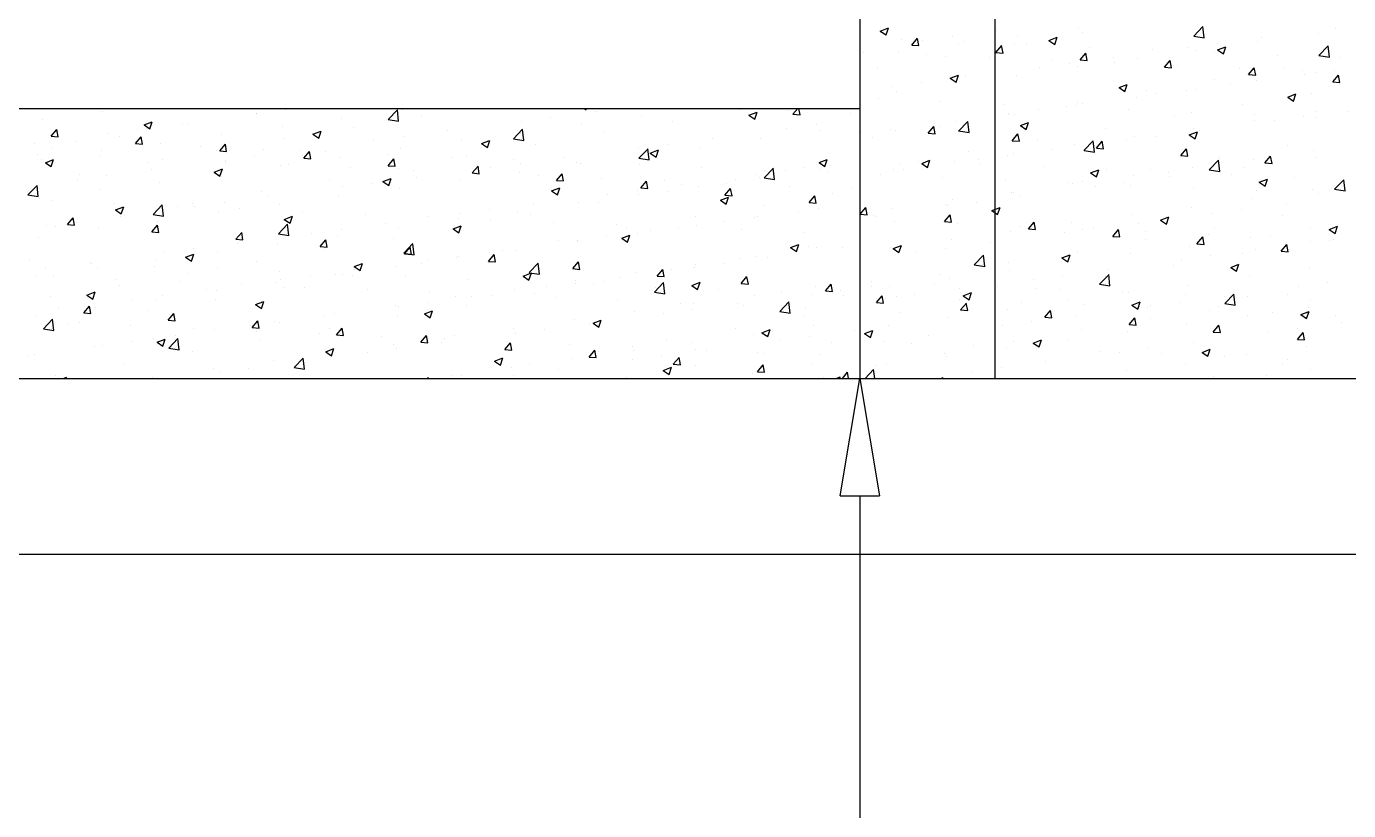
# Model space of a CAD drawing. Header units: millimetres. Extents: x 331487 to 517269, y 198509 to 399936.
# Drawn here: x 422995 to 424121, y 324450 to 325118 of the extents above; entities that cross this region are included whole.
import ezdxf

# ---------------------------------------------------------------- set-up
doc = ezdxf.new("R2010")
doc.units = ezdxf.units.MM
doc.header["$MEASUREMENT"] = 0
doc.layers.add('COLUMN', color=6, linetype='Continuous')
doc.layers.add('FOOTING', color=5, linetype='Continuous')

# ---------------------------------------------------------------- blocks, each defined once
blk = doc.blocks.new('_ClosedBlank')
at = {"color": 0, "linetype": 'ByBlock', "lineweight": -2}
for p, q in [((-1, 0.167), (0, 0)), ((-1, 0.167), (-1, -0.167)), ((0, 0), (-1, -0.167))]:
    blk.add_line(p, q, dxfattribs=at)

msp = doc.modelspace()

# ---------------------------------------------------------------- linework, layer by layer
at = {"layer": 'COLUMN'}
for p, q in [((423704.3, 327478.5), (423704.3, 324818.5)), ((421804.3, 325048.5), (423704.3, 325048.5)), ((421804.3, 324818.5), (423704.3, 324818.5)), ((423704.3, 324818.5), (426064.3, 324818.5))]:
    msp.add_line(p, q, dxfattribs=at)
at = {"layer": 'COLUMN', "color": 2, "linetype": 'Continuous'}
for p, q in [((423721.7, 325114.4), (423728.7, 325117.1)), ((423726.7, 325111.1), (423728.7, 325117.1)), ((423890.7, 325117.5), (423890.7, 325117.5)), ((423988.7, 325110.1), (423996.5, 325118.2)), ((423997.6, 325108.7), (423996.5, 325118.2)), ((424109.8, 325116.9), (424109.8, 325116.9)), ((423721.7, 325114.4), (423726.7, 325111.1)), ((423739.9, 325107.5), (423739.9, 325107.5)), ((423748.6, 325102.5), (423753.4, 325108.3)), ((423754.6, 325102), (423753.4, 325108.2)), ((423757.9, 325106.5), (423757.9, 325106.5)), ((423782.9, 325109.8), (423782.9, 325109.8)), ((423793.3, 325105.3), (423793.3, 325105.3)), ((423820.8, 325114.8), (423820.8, 325114.8)), ((423838.7, 325110), (423838.7, 325110)), ((423865.4, 325106.4), (423872.4, 325109.1)), ((423865.4, 325106.4), (423870.4, 325103.1)), ((423870.4, 325103.1), (423872.4, 325109.1)), ((423894, 325113.1), (423894, 325113.1)), ((423988.7, 325110.1), (423997.6, 325108.7)), ((424043.2, 325105.2), (424043.2, 325105.2)), ((424046.6, 325108.6), (424046.6, 325108.6)), ((424094.6, 325112.2), (424094.6, 325112.2)), ((423707.6, 325096.4), (423707.6, 325096.4)), ((423736.9, 325096.6), (423736.9, 325096.6)), ((423748.6, 325102.5), (423754.6, 325102)), ((423761, 325094.1), (423761, 325094.1)), ((423788.2, 325103.6), (423788.2, 325103.6)), ((423820.3, 325096.2), (423825.2, 325102)), ((423820.3, 325096.2), (423826.3, 325095.7)), ((423826.3, 325095.7), (423825.1, 325102)), ((423835.7, 325103.1), (423835.7, 325103.1)), ((423846.7, 325103), (423846.7, 325103)), ((423892.1, 325090), (423896.9, 325095.7)), ((423898, 325089.4), (423896.9, 325095.7)), ((423900, 325100.8), (423900, 325100.8)), ((423953.4, 325098.5), (423953.4, 325098.5)), ((423983.7, 325100.3), (423983.7, 325100.3)), ((423991.3, 325097.7), (423991.3, 325097.7)), ((424006.8, 325096.3), (424006.8, 325096.3)), ((424008.7, 325103.6), (424008.7, 325103.6)), ((424009.1, 325098.4), (424016.1, 325101.1)), ((424009.1, 325098.4), (424014.1, 325095.1)), ((424014.1, 325095.1), (424016.1, 325101.1)), ((424060.2, 325094), (424060.2, 325094)), ((424095.4, 325093.6), (424103.2, 325101.7)), ((424104.3, 325092.2), (424103.2, 325101.7)), ((423719, 325083.1), (423719, 325083.1)), ((423777.3, 325093.1), (423777.3, 325093.1)), ((423814.4, 325091.8), (423814.4, 325091.8)), ((423857.6, 325083.7), (423857.6, 325083.7)), ((423867.7, 325089.6), (423867.7, 325089.6)), ((423882.7, 325087), (423882.7, 325087)), ((423889.5, 325084.2), (423889.5, 325084.2)), ((423892.1, 325090), (423898, 325089.4)), ((423920.5, 325092), (423920.5, 325092)), ((423921.1, 325087.3), (423921.1, 325087.3)), ((423940.8, 325091.3), (423940.8, 325091.3)), ((423963.8, 325083.7), (423968.6, 325089.4)), ((423963.8, 325083.7), (423969.8, 325083.2)), ((423969.8, 325083.2), (423968.6, 325089.4)), ((423974.5, 325085.1), (423974.5, 325085.1)), ((424027.9, 325082.8), (424027.9, 325082.8)), ((424035.5, 325077.4), (424040.3, 325083.2)), ((424041.5, 325076.9), (424040.3, 325083.1)), ((424064.8, 325083.5), (424064.8, 325083.5)), ((424095.4, 325093.6), (424104.3, 325092.2)), ((424113.6, 325091.7), (424113.6, 325091.7)), ((423781.4, 325074.2), (423788.4, 325076.9)), ((423781.4, 325074.2), (423786.4, 325070.8)), ((423786.4, 325070.8), (423788.4, 325076.9)), ((423794.5, 325075.4), (423794.5, 325075.4)), ((423837.5, 325076.7), (423837.5, 325076.7)), ((424006.5, 325073.5), (424006.5, 325073.5)), ((424035.5, 325077.4), (424041.5, 325076.9)), ((424042, 325071.9), (424042, 325071.9)), ((424081.3, 325080.6), (424081.3, 325080.6)), ((424083.4, 325077.4), (424083.4, 325077.4)), ((424093.4, 325078.9), (424093.4, 325078.9)), ((424107.2, 325071.1), (424112.1, 325076.9)), ((424108.5, 325080.7), (424108.5, 325080.7)), ((424113.2, 325070.6), (424112.1, 325076.9)), ((423731.6, 325067.1), (423731.6, 325067.1)), ((423735.7, 325063.3), (423735.7, 325063.3)), ((423756.6, 325070.4), (423756.6, 325070.4)), ((423787, 325070.3), (423787, 325070.3)), ((423925.1, 325066.2), (423932.1, 325068.9)), ((423925.1, 325066.2), (423930.1, 325062.8)), ((423930.1, 325062.8), (423932.1, 325068.9)), ((423948.2, 325063.5), (423948.2, 325063.5)), ((423957.4, 325060.8), (423957.4, 325060.8)), ((423982.4, 325064.1), (423982.4, 325064.1)), ((423990.1, 325064.4), (423990.1, 325064.4)), ((424020.3, 325069.1), (424020.3, 325069.1)), ((424068.8, 325058.2), (424075.8, 325060.8)), ((424073.8, 325054.8), (424075.8, 325060.8)), ((424088.8, 325061.5), (424088.8, 325061.5)), ((424107.2, 325071.1), (424113.2, 325070.6)), ((423720, 325056.7), (423720, 325056.7)), ((423773.4, 325054.4), (423773.4, 325054.4)), ((423826.8, 325052.2), (423826.8, 325052.2)), ((423880.2, 325049.9), (423880.2, 325049.9)), ((423888.2, 325050.9), (423888.2, 325050.9)), ((423889.8, 325053.5), (423889.8, 325053.5)), ((423894.2, 325052.5), (423894.2, 325052.5)), ((423939.6, 325058), (423939.6, 325058)), ((424030.4, 325051.5), (424030.4, 325051.5)), ((424068.8, 325058.2), (424073.8, 325054.8)), ((423008.4, 325038.7), (423008.4, 325038.7)), ((423059.7, 325045.8), (423059.7, 325045.8)), ((423190.5, 325043.9), (423190.5, 325043.9)), ((423190.7, 325044.6), (423190.7, 325044.6)), ((423215.5, 325047.2), (423215.5, 325047.2)), ((423262.8, 325039.8), (423262.8, 325039.8)), ((423302.7, 325039.1), (423310.5, 325047.2)), ((423302.7, 325039.1), (423311.6, 325037.7)), ((423311.6, 325037.7), (423310.5, 325047.2)), ((423314.7, 325047.3), (423314.7, 325047.3)), ((423331.3, 325042.6), (423331.3, 325042.6)), ((423416.3, 325037.6), (423416.3, 325037.6)), ((423441.3, 325040.9), (423441.3, 325040.9)), ((423469.5, 325048.5), (423471.2, 325047.4)), ((423471.2, 325047.4), (423471.6, 325048.5)), ((423479.2, 325045.9), (423479.2, 325045.9)), ((423518.6, 325042), (423518.6, 325042)), ((423544.4, 325037.7), (423544.4, 325037.7)), ((423569.2, 325048.4), (423569.2, 325048.4)), ((423602.8, 325047.7), (423602.8, 325047.7)), ((423609.9, 325042.7), (423616.9, 325045.4)), ((423609.9, 325042.7), (423614.9, 325039.4)), ((423614.9, 325039.4), (423616.9, 325045.4)), ((423642.8, 325046.9), (423642.8, 325046.9)), ((423647.4, 325043.6), (423651.5, 325048.5)), ((423647.4, 325043.6), (423653.4, 325043.1)), ((423653.4, 325043), (423652.3, 325048.5)), ((423696.2, 325044.6), (423696.2, 325044.6)), ((423704.3, 325044.6), (423704.4, 325044.6)), ((423704.3, 325044.5), (423704.4, 325044.6)), ((423831.3, 325044.2), (423831.3, 325044.2)), ((423831.5, 325043.5), (423831.5, 325043.5)), ((423836.3, 325043.4), (423836.3, 325043.4)), ((423856.4, 325047.5), (423856.4, 325047.5)), ((423933.5, 325047.7), (423933.5, 325047.7)), ((423972.1, 325041.5), (423972.1, 325041.5)), ((423986.9, 325045.4), (423986.9, 325045.4)), ((424040.3, 325043.2), (424040.3, 325043.2)), ((424040.8, 325038.6), (424040.8, 325038.6)), ((424057.1, 325038), (424057.1, 325038)), ((424082.2, 325041.3), (424082.2, 325041.3)), ((424092.2, 325045.6), (424092.2, 325045.6)), ((424093.7, 325040.9), (424093.7, 325040.9)), ((424120, 325046.3), (424120, 325046.3)), ((423015.7, 325024.8), (423020.5, 325030.6)), ((423021.7, 325024.3), (423020.5, 325030.6)), ((423064.4, 325027.3), (423064.4, 325027.3)), ((423089.5, 325030.6), (423089.5, 325030.6)), ((423094.8, 325034.5), (423101.8, 325037.2)), ((423094.8, 325034.5), (423099.7, 325031.1)), ((423099.7, 325031.1), (423101.8, 325037.2)), ((423127.3, 325035.5), (423127.3, 325035.5)), ((423132.4, 325034.6), (423132.4, 325034.6)), ((423160.9, 325026.4), (423160.9, 325026.4)), ((423212.3, 325033.4), (423212.3, 325033.4)), ((423238.5, 325026.5), (423245.5, 325029.2)), ((423238.5, 325026.5), (423243.5, 325023.1)), ((423243.5, 325023.1), (423245.5, 325029.2)), ((423273, 325032.6), (423273, 325032.6)), ((423353.2, 325029.3), (423353.2, 325029.3)), ((423409.4, 325022.5), (423417.2, 325030.7)), ((423415.4, 325027.5), (423415.4, 325027.5)), ((423418.3, 325021.1), (423417.2, 325030.6)), ((423467.3, 325035), (423467.3, 325035)), ((423486.1, 325027.7), (423486.1, 325027.7)), ((423642.1, 325031.4), (423642.1, 325031.4)), ((423667.2, 325034.7), (423667.2, 325034.7)), ((423671.2, 325029.6), (423671.2, 325029.6)), ((423705.3, 325027.6), (423705.3, 325027.6)), ((423730.3, 325030.9), (423730.3, 325030.9)), ((423734.4, 325030), (423734.4, 325030)), ((423762.5, 325027.3), (423767.3, 325033)), ((423762.5, 325027.3), (423768.5, 325026.8)), ((423768.5, 325026.8), (423767.3, 325033)), ((423768.2, 325035.9), (423768.2, 325035.9)), ((423773.2, 325033.4), (423773.2, 325033.4)), ((423785.8, 325037), (423785.8, 325037)), ((423788.5, 325029.2), (423796.3, 325037.4)), ((423788.5, 325029.3), (423797.4, 325027.9)), ((423797.4, 325027.9), (423796.3, 325037.4)), ((423834.2, 325021), (423839, 325026.8)), ((423840.2, 325020.5), (423839, 325026.8)), ((423841.1, 325033.9), (423848.1, 325036.6)), ((423841.1, 325033.9), (423846.1, 325030.6)), ((423846.1, 325030.6), (423848.1, 325036.6)), ((423913.8, 325031.5), (423913.8, 325031.5)), ((423984.8, 325025.9), (423991.8, 325028.6)), ((423988.9, 325031.1), (423988.9, 325031.1)), ((423989.8, 325022.5), (423991.8, 325028.6)), ((423994, 325029.7), (423994, 325029.7)), ((423001.3, 325018.9), (423001.3, 325018.9)), ((423015.7, 325024.8), (423021.7, 325024.3)), ((423036.1, 325020.6), (423036.1, 325020.6)), ((423074.1, 325024.5), (423074.1, 325024.5)), ((423087.4, 325018.6), (423092.3, 325024.3)), ((423087.4, 325018.6), (423093.4, 325018)), ((423089.5, 325018.3), (423089.5, 325018.3)), ((423093.4, 325018), (423092.3, 325024.3)), ((423109, 325018.9), (423109, 325018.9)), ((423142.9, 325016.1), (423142.9, 325016.1)), ((423159.2, 325012.3), (423164, 325018)), ((423165.1, 325011.8), (423164, 325018)), ((423214.6, 325022.6), (423214.6, 325022.6)), ((423290.3, 325021), (423290.3, 325021)), ((423315.3, 325024.3), (423315.3, 325024.3)), ((423364.8, 325021.1), (423364.8, 325021.1)), ((423382.2, 325018.5), (423389.2, 325021.2)), ((423382.2, 325018.5), (423387.2, 325015.1)), ((423387.2, 325015.1), (423389.2, 325021.2)), ((423409.4, 325022.5), (423418.3, 325021.1)), ((423427.8, 325017.6), (423427.8, 325017.6)), ((423541.1, 325018.1), (423541.1, 325018.1)), ((423567.9, 325015.1), (423567.9, 325015.1)), ((423579, 325023), (423579, 325023)), ((423619.9, 325022.6), (423619.9, 325022.6)), ((423714.9, 325023.4), (423714.9, 325023.4)), ((423834.2, 325021), (423840.2, 325020.5)), ((423855.5, 325021.5), (423855.5, 325021.5)), ((423887, 325017.6), (423887, 325017.6)), ((423895.2, 325012.7), (423903, 325020.8)), ((423904.2, 325011.3), (423903, 325020.8)), ((423905.9, 325014.7), (423910.8, 325020.5)), ((423911.9, 325014.2), (423910.8, 325020.5)), ((423931.1, 325021.4), (423931.1, 325021.4)), ((423938.4, 325024.7), (423938.4, 325024.7)), ((423956.1, 325024.7), (423956.1, 325024.7)), ((423984.8, 325025.9), (423989.8, 325022.5)), ((424068.6, 325016.5), (424068.6, 325016.5)), ((423003.8, 325009.4), (423003.8, 325009.4)), ((423007.1, 325005.4), (423007.1, 325005.4)), ((423010.7, 325002.2), (423017.7, 325004.9)), ((423015.7, 325014.5), (423015.7, 325014.5)), ((423015.7, 324998.9), (423017.7, 325004.9)), ((423057.2, 325007.2), (423057.2, 325007.2)), ((423058.5, 325012.5), (423058.5, 325012.5)), ((423110.6, 325004.9), (423110.6, 325004.9)), ((423156.3, 325012.6), (423156.3, 325012.6)), ((423159.2, 325012.3), (423165.1, 325011.8)), ((423164.2, 325004.4), (423164.2, 325004.4)), ((423189.2, 325007.7), (423189.2, 325007.7)), ((423196.3, 325013.8), (423196.3, 325013.8)), ((423227.1, 325012.7), (423227.1, 325012.7)), ((423230.9, 325006), (423235.7, 325011.8)), ((423230.9, 325006), (423236.9, 325005.5)), ((423236.9, 325005.5), (423235.7, 325011.7)), ((423249.7, 325011.6), (423249.7, 325011.6)), ((423261.6, 325006.5), (423261.6, 325006.5)), ((423302.6, 324999.7), (423307.4, 325005.5)), ((423303, 325009.3), (423303, 325009.3)), ((423308.6, 324999.2), (423307.4, 325005.5)), ((423313.5, 325014), (423313.5, 325014)), ((423356.4, 325007.1), (423356.4, 325007.1)), ((423369.5, 325007.6), (423369.5, 325007.6)), ((423409.8, 325004.8), (423409.8, 325004.8)), ((423452.9, 325006.5), (423452.9, 325006.5)), ((423516.1, 325014.8), (423516.1, 325014.8)), ((423516.1, 325006), (423525, 325004.6)), ((423516.2, 325006), (423524, 325014.1)), ((423517.4, 325008.7), (423517.4, 325008.7)), ((423525, 325004.6), (423523.9, 325014.1)), ((423525.9, 325010.5), (423532.9, 325013.1)), ((423525.9, 325010.5), (423530.9, 325007.1)), ((423530.9, 325007.1), (423532.9, 325013.1)), ((423669.6, 325002.5), (423676.6, 325005.1)), ((423674.6, 324999.1), (423676.6, 325005.1)), ((423757.1, 325001.7), (423764.1, 325004.3)), ((423762, 324998.3), (423764.1, 325004.3)), ((423784.6, 325003.7), (423784.6, 325003.7)), ((423797.2, 325011.5), (423797.2, 325011.5)), ((423805, 325004.8), (423805, 325004.8)), ((423830, 325008.1), (423830, 325008.1)), ((423835.1, 325010.1), (423835.1, 325010.1)), ((423867.9, 325013.1), (423867.9, 325013.1)), ((423895.3, 325012.7), (423904.2, 325011.3)), ((423905.9, 325014.7), (423911.9, 325014.2)), ((423977.7, 325008.5), (423982.5, 325014.2)), ((423977.7, 325008.5), (423983.6, 325007.9)), ((423983.6, 325007.9), (423982.5, 325014.2)), ((424002, 324996.1), (424009.8, 325004.3)), ((424010.9, 324994.8), (424009.8, 325004.3)), ((424010.3, 325006.5), (424010.3, 325006.5)), ((424039.6, 325005.3), (424039.6, 325005.3)), ((424049.4, 325002.2), (424054.2, 325007.9)), ((424055.4, 325001.7), (424054.2, 325007.9)), ((424090.9, 325012.3), (424090.9, 325012.3)), ((424093.7, 325006.8), (424093.7, 325006.8)), ((423010.7, 325002.2), (423015.7, 324998.9)), ((423039.7, 324992.6), (423039.7, 324992.6)), ((423098, 325002.6), (423098, 325002.6)), ((423101, 324996.1), (423101, 324996.1)), ((423154.5, 324994.2), (423161.5, 324996.9)), ((423154.5, 324994.2), (423159.4, 324990.9)), ((423159.4, 324990.9), (423161.5, 324996.9)), ((423159.7, 324993.1), (423159.7, 324993.1)), ((423164, 325002.7), (423164, 325002.7)), ((423211.1, 325000.1), (423211.1, 325000.1)), ((423217.4, 325000.4), (423217.4, 325000.4)), ((423270.7, 324998.1), (423270.7, 324998.1)), ((423302.6, 324999.7), (423308.6, 324999.2)), ((423311.2, 324997.6), (423311.2, 324997.6)), ((423324.1, 324995.9), (423324.1, 324995.9)), ((423374.3, 324993.5), (423379.2, 324999.2)), ((423374.3, 324993.5), (423380.3, 324992.9)), ((423377.5, 324993.6), (423377.5, 324993.6)), ((423380.3, 324992.9), (423379.2, 324999.2)), ((423390, 324998.2), (423390, 324998.2)), ((423414.1, 324994.2), (423414.1, 324994.2)), ((423415, 325001.5), (423415, 325001.5)), ((423446.1, 324987.2), (423450.9, 324992.9)), ((423452, 324986.7), (423450.9, 324992.9)), ((423463.2, 325002.6), (423463.2, 325002.6)), ((423466.1, 325001.7), (423466.1, 325001.7)), ((423516.6, 325000.3), (423516.6, 325000.3)), ((423569.9, 324998), (423569.9, 324998)), ((423622.9, 324989.4), (423630.7, 324997.6)), ((423623.3, 324995.8), (423623.3, 324995.8)), ((423631.8, 324988), (423630.6, 324997.5)), ((423640.9, 324995.2), (423640.9, 324995.2)), ((423656.9, 324998), (423656.9, 324998)), ((423669.6, 325002.5), (423674.6, 324999.1)), ((423670, 324996.4), (423670, 324996.4)), ((423676.7, 324993.5), (423676.7, 324993.5)), ((423678.7, 325000.2), (423678.7, 325000.2)), ((423733.2, 324996.7), (423733.2, 324996.7)), ((423738.8, 325001.5), (423738.8, 325001.5)), ((423741.9, 324996.5), (423741.9, 324996.5)), ((423753.9, 325003.3), (423753.9, 325003.3)), ((423757.1, 325001.7), (423762, 324998.3)), ((423807.3, 325001.1), (423807.3, 325001.1)), ((423860.7, 324998.8), (423860.7, 324998.8)), ((423900.8, 324993.6), (423907.8, 324996.3)), ((423900.8, 324993.6), (423905.8, 324990.3)), ((423905.8, 324990.3), (423907.8, 324996.3)), ((423914.1, 324996.6), (423914.1, 324996.6)), ((423952, 324996.5), (423952, 324996.5)), ((423967.4, 324994.3), (423967.4, 324994.3)), ((423987.7, 324997.8), (423987.7, 324997.8)), ((424002, 324996.2), (424010.9, 324994.8)), ((424030.8, 324998.5), (424030.8, 324998.5)), ((424049.4, 325002.2), (424055.4, 325001.7)), ((424055.9, 325001.8), (424055.9, 325001.8)), ((422995.8, 324974.8), (423003.6, 324982.9)), ((423004.7, 324973.4), (423003.6, 324982.9)), ((423038.1, 324987.8), (423038.1, 324987.8)), ((423063.2, 324991.1), (423063.2, 324991.1)), ((423107.8, 324985.6), (423107.8, 324985.6)), ((423252.8, 324987.6), (423252.8, 324987.6)), ((423263.9, 324981.6), (423263.9, 324981.6)), ((423289, 324984.9), (423289, 324984.9)), ((423298.2, 324986.2), (423305.2, 324988.9)), ((423298.2, 324986.2), (423303.1, 324982.9)), ((423303.1, 324982.9), (423305.2, 324988.9)), ((423326.9, 324989.9), (423326.9, 324989.9)), ((423363.6, 324987.8), (423363.6, 324987.8)), ((423430.9, 324991.4), (423430.9, 324991.4)), ((423446.1, 324987.2), (423452, 324986.7)), ((423484.3, 324989.1), (423484.3, 324989.1)), ((423517.8, 324980.9), (423522.6, 324986.6)), ((423523.8, 324980.4), (423522.6, 324986.6)), ((423537.7, 324986.9), (423537.7, 324986.9)), ((423552.7, 324983.6), (423552.7, 324983.6)), ((423566.7, 324981.8), (423566.7, 324981.8)), ((423591, 324984.6), (423591, 324984.6)), ((423598.6, 324988), (423598.6, 324988)), ((423615.8, 324991.9), (423615.8, 324991.9)), ((423618.7, 324989.3), (423618.7, 324989.3)), ((423622.9, 324989.4), (423631.8, 324988)), ((423644.4, 324982.4), (423644.4, 324982.4)), ((423721.6, 324992.2), (423721.6, 324992.2)), ((423775, 324989.9), (423775, 324989.9)), ((423828.4, 324987.7), (423828.4, 324987.7)), ((423881.8, 324985.4), (423881.8, 324985.4)), ((423885.8, 324984.3), (423885.8, 324984.3)), ((423893.7, 324986.5), (423893.7, 324986.5)), ((423904.8, 324981.9), (423904.8, 324981.9)), ((423929.8, 324985.2), (423929.8, 324985.2)), ((423935.1, 324983.1), (423935.1, 324983.1)), ((423937.1, 324991.4), (423937.1, 324991.4)), ((423967.7, 324990.2), (423967.7, 324990.2)), ((424020.8, 324992.1), (424020.8, 324992.1)), ((424044.5, 324985.6), (424051.5, 324988.3)), ((424044.5, 324985.6), (424049.5, 324982.3)), ((424049.5, 324982.3), (424051.5, 324988.3)), ((424074.2, 324989.8), (424074.2, 324989.8)), ((424108.7, 324979.6), (424116.5, 324987.7)), ((424117.6, 324978.2), (424116.5, 324987.7)), ((422995.8, 324974.8), (423004.7, 324973.4)), ((423005.9, 324972.1), (423005.9, 324972.1)), ((423057.3, 324979.2), (423057.3, 324979.2)), ((423194.5, 324977.6), (423194.5, 324977.6)), ((423200.8, 324973.3), (423200.8, 324973.3)), ((423260.4, 324973.2), (423260.4, 324973.2)), ((423312.3, 324980.7), (423312.3, 324980.7)), ((423441.9, 324978.2), (423448.9, 324980.9)), ((423441.9, 324978.2), (423446.9, 324974.9)), ((423446.9, 324974.9), (423448.9, 324980.9)), ((423489.8, 324975.3), (423489.8, 324975.3)), ((423514.8, 324978.6), (423514.8, 324978.6)), ((423516.2, 324975.4), (423516.2, 324975.4)), ((423517.8, 324980.9), (423523.8, 324980.4)), ((423540.3, 324978), (423540.3, 324978)), ((423585.6, 324970.2), (423592.6, 324972.9)), ((423585.6, 324970.2), (423590.6, 324966.8)), ((423589.5, 324974.6), (423594.3, 324980.4)), ((423589.5, 324974.6), (423595.5, 324974.1)), ((423590.6, 324966.8), (423592.6, 324972.9)), ((423595.5, 324974.1), (423594.3, 324980.4)), ((423661.3, 324968.4), (423666.1, 324974.1)), ((423667.2, 324967.8), (423666.1, 324974.1)), ((423680.9, 324976.1), (423680.9, 324976.1)), ((423697.8, 324980.1), (423697.8, 324980.1)), ((423783.4, 324970.5), (423783.4, 324970.5)), ((423833.9, 324976.9), (423833.9, 324976.9)), ((423835.4, 324976.5), (423835.4, 324976.5)), ((423841.6, 324973.6), (423841.6, 324973.6)), ((423988.5, 324980.9), (423988.5, 324980.9)), ((424038.4, 324972), (424038.4, 324972)), ((424041.9, 324978.6), (424041.9, 324978.6)), ((424089.7, 324979), (424089.7, 324979)), ((424095.3, 324976.4), (424095.3, 324976.4)), ((424108.7, 324979.6), (424117.6, 324978.2)), ((423016.2, 324969.8), (423016.2, 324969.8)), ((423069.6, 324967.5), (423069.6, 324967.5)), ((423070.4, 324962), (423077.4, 324964.7)), ((423070.4, 324962), (423075.4, 324958.6)), ((423075.4, 324958.6), (423077.4, 324964.7)), ((423102.5, 324958.2), (423110.3, 324966.4)), ((423111.4, 324956.8), (423110.3, 324966.3)), ((423123, 324965.3), (423123, 324965.3)), ((423136.2, 324967.6), (423136.2, 324967.6)), ((423137.9, 324965), (423137.9, 324965)), ((423158.5, 324959.8), (423158.5, 324959.8)), ((423162.9, 324968.3), (423162.9, 324968.3)), ((423176.4, 324963), (423176.4, 324963)), ((423209.8, 324966.8), (423209.8, 324966.8)), ((423229.8, 324960.7), (423229.8, 324960.7)), ((423363.7, 324958.7), (423363.7, 324958.7)), ((423388.7, 324962), (423388.7, 324962)), ((423412.9, 324960.9), (423412.9, 324960.9)), ((423426.6, 324967), (423426.6, 324967)), ((423464.9, 324968.4), (423464.9, 324968.4)), ((423482, 324968), (423482, 324968)), ((423622.6, 324966.1), (423622.6, 324966.1)), ((423652.4, 324960.8), (423652.4, 324960.8)), ((423661.3, 324968.4), (423667.2, 324967.8)), ((423668.8, 324963.1), (423668.8, 324963.1)), ((423704.6, 324958.3), (423709.4, 324964.1)), ((423710.6, 324957.8), (423709.4, 324964.1)), ((423732, 324963.4), (423732, 324963.4)), ((423777, 324966.5), (423777, 324966.5)), ((423778.7, 324965.4), (423778.7, 324965.4)), ((423803.7, 324968.6), (423803.7, 324968.6)), ((423816.8, 324961.4), (423823.8, 324964.1)), ((423816.8, 324961.4), (423821.7, 324958)), ((423821.7, 324958), (423823.8, 324964.1)), ((423986.4, 324964.5), (423986.4, 324964.5)), ((424004.5, 324959.1), (424004.5, 324959.1)), ((424029.6, 324962.4), (424029.6, 324962.4)), ((424067.4, 324967.4), (424067.4, 324967.4)), ((423011.8, 324948.4), (423011.8, 324948.4)), ((423019.6, 324947.6), (423019.6, 324947.6)), ((423029.6, 324949.6), (423034.4, 324955.4)), ((423029.6, 324949.6), (423035.6, 324949.1)), ((423035.6, 324949.1), (423034.4, 324955.4)), ((423036.9, 324951.7), (423036.9, 324951.7)), ((423074.7, 324956.7), (423074.7, 324956.7)), ((423077.9, 324957.6), (423077.9, 324957.6)), ((423101.3, 324943.3), (423106.1, 324949.1)), ((423102.5, 324958.2), (423111.4, 324956.8)), ((423107.3, 324942.8), (423106.1, 324949.1)), ((423106.6, 324952.3), (423106.6, 324952.3)), ((423209.3, 324941.7), (423217, 324949.8)), ((423214.2, 324954), (423221.2, 324956.7)), ((423214.2, 324954), (423219.1, 324950.6)), ((423218.1, 324940.3), (423217, 324949.8)), ((423219.1, 324950.6), (423221.1, 324956.6)), ((423283.1, 324958.5), (423283.1, 324958.5)), ((423300.5, 324950.4), (423300.5, 324950.4)), ((423311.1, 324947.4), (423311.1, 324947.4)), ((423336.5, 324956.2), (423336.5, 324956.2)), ((423357.9, 324946), (423364.9, 324948.6)), ((423362.4, 324954.5), (423362.4, 324954.5)), ((423362.8, 324942.6), (423364.9, 324948.6)), ((423365.3, 324948), (423365.3, 324948)), ((423389.9, 324954), (423389.9, 324954)), ((423423.7, 324958), (423423.7, 324958)), ((423443.3, 324951.7), (423443.3, 324951.7)), ((423496.7, 324949.5), (423496.7, 324949.5)), ((423564.3, 324956), (423564.3, 324956)), ((423565.5, 324948.5), (423565.5, 324948.5)), ((423589.5, 324952.5), (423589.5, 324952.5)), ((423614.6, 324955.8), (423614.6, 324955.8)), ((423617.4, 324956), (423617.4, 324956)), ((423704.6, 324958.3), (423710.6, 324957.8)), ((423715.6, 324957), (423715.6, 324957)), ((423718.7, 324956.5), (423718.7, 324956.5)), ((423734, 324952.5), (423734, 324952.5)), ((423776.4, 324952.1), (423781.2, 324957.8)), ((423776.4, 324952.1), (423782.3, 324951.5)), ((423782.3, 324951.5), (423781.2, 324957.8)), ((423787.4, 324950.3), (423787.4, 324950.3)), ((423840.8, 324948), (423840.8, 324948)), ((423848.1, 324945.8), (423852.9, 324951.5)), ((423854.1, 324945.3), (423852.9, 324951.5)), ((423884.6, 324951.1), (423884.6, 324951.1)), ((423935.9, 324958.1), (423935.9, 324958.1)), ((423941.4, 324950.8), (423941.4, 324950.8)), ((423960.5, 324953.4), (423967.5, 324956.1)), ((423960.5, 324953.4), (423965.4, 324950)), ((423965.4, 324950), (423967.5, 324956.1)), ((424064.5, 324956.9), (424064.5, 324956.9)), ((424104.2, 324945.4), (424111.2, 324948.1)), ((424109.2, 324942), (424111.2, 324948.1)), ((423004.7, 324938.8), (423004.7, 324938.8)), ((423056, 324945.9), (423056, 324945.9)), ((423101.3, 324943.3), (423107.3, 324942.8)), ((423173, 324937.1), (423177.9, 324942.8)), ((423173, 324937.1), (423179, 324936.5)), ((423179, 324936.5), (423177.9, 324942.8)), ((423209.2, 324941.7), (423218.1, 324940.3)), ((423237.6, 324942.1), (423237.6, 324942.1)), ((423244.8, 324930.8), (423249.6, 324936.5)), ((423250.7, 324930.3), (423249.6, 324936.5)), ((423259.1, 324939.9), (423259.1, 324939.9)), ((423262.7, 324945.4), (423262.7, 324945.4)), ((423307, 324938), (423307, 324938)), ((423357.9, 324946), (423362.8, 324942.6)), ((423488.5, 324939.2), (423488.5, 324939.2)), ((423501.6, 324937.9), (423508.6, 324940.6)), ((423501.6, 324937.9), (423506.6, 324934.6)), ((423505.9, 324946), (423505.9, 324946)), ((423506.5, 324934.6), (423508.6, 324940.6)), ((423515, 324942.1), (423515, 324942.1)), ((423526.4, 324944.2), (423526.4, 324944.2)), ((423550.1, 324947.2), (423550.1, 324947.2)), ((423603.4, 324945), (423603.4, 324945)), ((423656.8, 324942.7), (423656.8, 324942.7)), ((423782.1, 324937.2), (423782.1, 324937.2)), ((423832.7, 324943.6), (423832.7, 324943.6)), ((423848.1, 324945.8), (423854.1, 324945.3)), ((423878.5, 324942.5), (423878.5, 324942.5)), ((423894.2, 324945.7), (423894.2, 324945.7)), ((423903.5, 324945.8), (423903.5, 324945.8)), ((423919.8, 324939.5), (423924.6, 324945.3)), ((423919.8, 324939.5), (423925.8, 324939)), ((423925.8, 324939), (423924.6, 324945.3)), ((423947.5, 324943.5), (423947.5, 324943.5)), ((423947.9, 324936.8), (423947.9, 324936.8)), ((423991.5, 324933.2), (423996.4, 324939)), ((423997.5, 324932.7), (423996.4, 324939)), ((424000.9, 324941.2), (424000.9, 324941.2)), ((424006.2, 324946.9), (424006.2, 324946.9)), ((424037.2, 324938.7), (424037.2, 324938.7)), ((424054.3, 324939), (424054.3, 324939)), ((424088.5, 324945.8), (424088.5, 324945.8)), ((424104.2, 324945.4), (424109.2, 324942)), ((424104.3, 324936.3), (424104.3, 324936.3)), ((424107.7, 324936.7), (424107.7, 324936.7)), ((423111.6, 324925.5), (423111.6, 324925.5)), ((423136.6, 324928.8), (423136.6, 324928.8)), ((423157.3, 324926.5), (423157.3, 324926.5)), ((423174.5, 324933.8), (423174.5, 324933.8)), ((423208.6, 324933.5), (423208.6, 324933.5)), ((423244.8, 324930.8), (423250.7, 324930.3)), ((423248.7, 324927.9), (423248.7, 324927.9)), ((423315.9, 324925.1), (423324.8, 324923.7)), ((423316, 324925.1), (423323.8, 324933.3)), ((423316.5, 324924.5), (423321.3, 324930.3)), ((423322.5, 324924), (423321.3, 324930.3)), ((423324.8, 324923.7), (423323.7, 324933.2)), ((423389.3, 324926), (423389.3, 324926)), ((423400.3, 324927.6), (423400.3, 324927.6)), ((423411.7, 324927.6), (423411.7, 324927.6)), ((423447.6, 324936), (423447.6, 324936)), ((423463.5, 324935.9), (423463.5, 324935.9)), ((423463.7, 324935.1), (423463.7, 324935.1)), ((423645.3, 324929.9), (423652.3, 324932.6)), ((423645.3, 324929.9), (423650.3, 324926.6)), ((423650.3, 324926.6), (423652.3, 324932.6)), ((423660.8, 324931.1), (423660.8, 324931.1)), ((423667.6, 324929.8), (423667.6, 324929.8)), ((423689.3, 324929.6), (423689.3, 324929.6)), ((423730.8, 324930.1), (423730.8, 324930.1)), ((423732.7, 324929.1), (423739.7, 324931.8)), ((423732.7, 324929.1), (423737.7, 324925.8)), ((423737.7, 324925.8), (423739.7, 324931.8)), ((423752.4, 324925.9), (423752.4, 324925.9)), ((423777.4, 324929.2), (423777.4, 324929.2)), ((423815.3, 324934.2), (423815.3, 324934.2)), ((423889.5, 324926.8), (423889.5, 324926.8)), ((423985.2, 324931.2), (423985.2, 324931.2)), ((423991.5, 324933.2), (423997.5, 324932.7)), ((424030.1, 324924.9), (424030.1, 324924.9)), ((424041.1, 324927.9), (424041.1, 324927.9)), ((424063.3, 324927), (424068.1, 324932.7)), ((424063.3, 324927), (424069.2, 324926.4)), ((424069.2, 324926.4), (424068.1, 324932.7)), ((424088.5, 324934.9), (424088.5, 324934.9)), ((422996.8, 324918.7), (422996.8, 324918.7)), ((423048.4, 324917.2), (423048.4, 324917.2)), ((423050.1, 324916.4), (423050.1, 324916.4)), ((423103.5, 324914.2), (423103.5, 324914.2)), ((423105.3, 324919), (423105.3, 324919)), ((423130.1, 324921.7), (423137.1, 324924.4)), ((423130.1, 324921.7), (423135.1, 324918.4)), ((423135.1, 324918.4), (423137.1, 324924.4)), ((423190.4, 324917.9), (423190.4, 324917.9)), ((423273.8, 324913.7), (423280.8, 324916.4)), ((423273.8, 324913.7), (423278.8, 324910.3)), ((423278.8, 324910.3), (423280.8, 324916.4)), ((423309.9, 324914.1), (423309.9, 324914.1)), ((423316.5, 324924.5), (423322.5, 324924)), ((423331, 324916), (423331, 324916)), ((423337.4, 324919.3), (423337.4, 324919.3)), ((423361.2, 324921.2), (423361.2, 324921.2)), ((423362.4, 324922.6), (423362.4, 324922.6)), ((423388.2, 324918.2), (423393, 324924)), ((423388.2, 324918.2), (423394.2, 324917.7)), ((423394.2, 324917.7), (423393, 324924)), ((423422.7, 324908.6), (423430.5, 324916.7)), ((423431.6, 324907.2), (423430.5, 324916.7)), ((423459.9, 324912), (423464.8, 324917.7)), ((423465.9, 324911.4), (423464.8, 324917.7)), ((423564.3, 324915.2), (423564.3, 324915.2)), ((423588.2, 324916.3), (423588.2, 324916.3)), ((423602.5, 324921), (423602.5, 324921)), ((423616.2, 324922.7), (423616.2, 324922.7)), ((423626.1, 324921.3), (423626.1, 324921.3)), ((423801.8, 324915.3), (423809.6, 324923.4)), ((423801.8, 324915.3), (423810.7, 324913.9)), ((423810.7, 324913.9), (423809.6, 324923.4)), ((423831.2, 324916.8), (423831.2, 324916.8)), ((423876.4, 324921.1), (423883.4, 324923.8)), ((423876.4, 324921.1), (423881.4, 324917.8)), ((423881.4, 324917.8), (423883.4, 324923.8)), ((423883.4, 324917.8), (423883.4, 324917.8)), ((423934.7, 324924.8), (423934.7, 324924.8)), ((423971.8, 324914.9), (423971.8, 324914.9)), ((423978.2, 324919.7), (423978.2, 324919.7)), ((424003.3, 324923), (424003.3, 324923)), ((424020.2, 324913.1), (424027.2, 324915.8)), ((424025.1, 324909.8), (424027.2, 324915.8)), ((423003.5, 324905.6), (423003.5, 324905.6)), ((423010.5, 324912.2), (423010.5, 324912.2)), ((423017.8, 324905.2), (423017.8, 324905.2)), ((423054.8, 324912.6), (423054.8, 324912.6)), ((423071.2, 324903), (423071.2, 324903)), ((423132.1, 324907.9), (423132.1, 324907.9)), ((423156.9, 324911.9), (423156.9, 324911.9)), ((423210.3, 324909.6), (423210.3, 324909.6)), ((423211.3, 324902.7), (423211.3, 324902.7)), ((423236.4, 324906), (423236.4, 324906)), ((423257.9, 324906.6), (423257.9, 324906.6)), ((423263.7, 324907.4), (423263.7, 324907.4)), ((423272.7, 324906), (423272.7, 324906)), ((423274.2, 324911), (423274.2, 324911)), ((423317.1, 324905.1), (423317.1, 324905.1)), ((423370.4, 324902.9), (423370.4, 324902.9)), ((423417.6, 324905.7), (423424.6, 324908.4)), ((423417.6, 324905.7), (423422.5, 324902.3)), ((423422.5, 324902.3), (423424.6, 324908.4)), ((423422.7, 324908.5), (423431.6, 324907.2)), ((423459.9, 324912), (423465.9, 324911.4)), ((423500.1, 324904.7), (423500.1, 324904.7)), ((423513.8, 324908.8), (423513.8, 324908.8)), ((423531.7, 324905.7), (423536.5, 324911.4)), ((423531.7, 324905.7), (423537.7, 324905.2)), ((423537.6, 324905.2), (423536.5, 324911.4)), ((423544.1, 324911), (423544.1, 324911)), ((423563.2, 324913), (423563.2, 324913)), ((423603.4, 324899.4), (423608.2, 324905.2)), ((423609.4, 324898.9), (423608.2, 324905.1)), ((423772.9, 324906.8), (423772.9, 324906.8)), ((423780.9, 324903.9), (423780.9, 324903.9)), ((423831.4, 324910.3), (423831.4, 324910.3)), ((423852.2, 324903.1), (423852.2, 324903.1)), ((423877.2, 324906.4), (423877.2, 324906.4)), ((423908.5, 324898.7), (423916.3, 324906.8)), ((423913.5, 324904.9), (423913.5, 324904.9)), ((423915.1, 324911.3), (423915.1, 324911.3)), ((423917.4, 324897.4), (423916.3, 324906.9)), ((424020.2, 324913.1), (424025.1, 324909.8)), ((424036, 324905.4), (424036, 324905.4)), ((424087.3, 324912.5), (424087.3, 324912.5)), ((423046.1, 324889.5), (423053.1, 324892.1)), ((423051.1, 324886.1), (423053.1, 324892.1)), ((423073.8, 324897.9), (423073.8, 324897.9)), ((423124.6, 324900.7), (423124.6, 324900.7)), ((423148.2, 324894.4), (423148.2, 324894.4)), ((423156.1, 324893.2), (423156.1, 324893.2)), ((423178, 324898.5), (423178, 324898.5)), ((423207.4, 324900.2), (423207.4, 324900.2)), ((423214.4, 324896), (423214.4, 324896)), ((423231.4, 324896.2), (423231.4, 324896.2)), ((423284.8, 324894), (423284.8, 324894)), ((423338.1, 324891.7), (423338.1, 324891.7)), ((423410.5, 324894.3), (423410.5, 324894.3)), ((423423.8, 324900.6), (423423.8, 324900.6)), ((423437.1, 324896.4), (423437.1, 324896.4)), ((423462.2, 324899.7), (423462.2, 324899.7)), ((423462.4, 324901.8), (423462.4, 324901.8)), ((423477.2, 324898.4), (423477.2, 324898.4)), ((423485.8, 324901), (423485.8, 324901)), ((423529.4, 324892), (423537.2, 324900.2)), ((423529.4, 324892), (423538.3, 324890.6)), ((423530.6, 324896.1), (423530.6, 324896.1)), ((423538.3, 324890.6), (423537.2, 324900.1)), ((423561.3, 324897.7), (423568.3, 324900.4)), ((423561.3, 324897.7), (423566.2, 324894.3)), ((423566.2, 324894.3), (423568.3, 324900.4)), ((423584, 324893.9), (423584, 324893.9)), ((423603.4, 324899.4), (423609.4, 324898.9)), ((423637.3, 324891.6), (423637.3, 324891.6)), ((423666.4, 324896.5), (423666.4, 324896.5)), ((423675.1, 324893.1), (423679.9, 324898.9)), ((423675.1, 324893.1), (423681.1, 324892.6)), ((423681.1, 324892.6), (423679.9, 324898.9)), ((423688, 324893.5), (423688, 324893.5)), ((423714.5, 324901.4), (423714.5, 324901.4)), ((423714.6, 324896.8), (423714.6, 324896.8)), ((423729.6, 324896.8), (423729.6, 324896.8)), ((423767.9, 324899.2), (423767.9, 324899.2)), ((423789, 324894.8), (423789, 324894.8)), ((423792.4, 324888.9), (423799.4, 324891.6)), ((423797.4, 324885.5), (423799.4, 324891.6)), ((423821.3, 324896.9), (423821.3, 324896.9)), ((423855.2, 324894.9), (423855.2, 324894.9)), ((423874.7, 324894.6), (423874.7, 324894.6)), ((423908.5, 324898.7), (423917.4, 324897.4)), ((423928.1, 324892.4), (423928.1, 324892.4)), ((423933.5, 324891.5), (423933.5, 324891.5)), ((423984, 324897.9), (423984, 324897.9)), ((424078, 324896.8), (424078, 324896.8)), ((424103, 324900.1), (424103, 324900.1)), ((423015.4, 324887.9), (423015.4, 324887.9)), ((423043.5, 324874.4), (423048.3, 324880.1)), ((423046.1, 324889.5), (423051.1, 324886.1)), ((423049.4, 324873.9), (423048.3, 324880.1)), ((423085.3, 324886.1), (423085.3, 324886.1)), ((423104.1, 324885.7), (423104.1, 324885.7)), ((423110.3, 324889.4), (423110.3, 324889.4)), ((423156, 324886), (423156, 324886)), ((423189.8, 324881.4), (423196.8, 324884.1)), ((423189.8, 324881.4), (423194.8, 324878.1)), ((423194.8, 324878.1), (423196.8, 324884.1)), ((423308.6, 324880.9), (423308.6, 324880.9)), ((423311.1, 324879.8), (423311.1, 324879.8)), ((423336.1, 324883.1), (423336.1, 324883.1)), ((423360, 324887.9), (423360, 324887.9)), ((423369.2, 324881), (423369.2, 324881)), ((423374, 324888.1), (423374, 324888.1)), ((423391.5, 324889.4), (423391.5, 324889.4)), ((423427.5, 324891), (423427.5, 324891)), ((423444.9, 324887.2), (423444.9, 324887.2)), ((423498.3, 324884.9), (423498.3, 324884.9)), ((423551.7, 324882.7), (423551.7, 324882.7)), ((423563.1, 324882), (423563.1, 324882)), ((423599.8, 324881.9), (423599.8, 324881.9)), ((423605, 324880.4), (423605, 324880.4)), ((423615, 324889.4), (423615, 324889.4)), ((423636.2, 324875.5), (423643.9, 324883.6)), ((423645, 324874.1), (423643.9, 324883.6)), ((423663, 324890.2), (423663, 324890.2)), ((423690.7, 324889.3), (423690.7, 324889.3)), ((423718.5, 324883.1), (423723.3, 324888.9)), ((423718.5, 324883.1), (423724.5, 324882.6)), ((423724.5, 324882.6), (423723.3, 324888.9)), ((423726.1, 324886.5), (423726.1, 324886.5)), ((423735.6, 324888), (423735.6, 324888)), ((423751.1, 324889.8), (423751.1, 324889.8)), ((423789, 324885.7), (423789, 324885.7)), ((423790.2, 324876.9), (423795.1, 324882.6)), ((423792.4, 324888.9), (423797.4, 324885.5)), ((423796.2, 324876.3), (423795, 324882.6)), ((423796.9, 324884.9), (423796.9, 324884.9)), ((423842.4, 324883.5), (423842.4, 324883.5)), ((423882.2, 324884.5), (423882.2, 324884.5)), ((423895.8, 324881.2), (423895.8, 324881.2)), ((423936.1, 324880.9), (423943.1, 324883.6)), ((423936.1, 324880.9), (423941.1, 324877.5)), ((423941.1, 324877.5), (423943.1, 324883.6)), ((423951.9, 324880.2), (423951.9, 324880.2)), ((423976.9, 324883.5), (423976.9, 324883.5)), ((423981.5, 324890.1), (423981.5, 324890.1)), ((424010, 324879.9), (424010, 324879.9)), ((424014.8, 324888.5), (424014.8, 324888.5)), ((424015.2, 324882.2), (424023, 324890.3)), ((424015.2, 324882.2), (424024.1, 324880.8)), ((424024.1, 324880.8), (424023, 324890.3)), ((424034.8, 324887.9), (424034.8, 324887.9)), ((424068.3, 324889.9), (424068.3, 324889.9)), ((424088.2, 324885.6), (424088.2, 324885.6)), ((423002.3, 324872.3), (423002.3, 324872.3)), ((423009.1, 324860.8), (423016.9, 324868.9)), ((423017.9, 324859.4), (423016.8, 324868.9)), ((423022.1, 324877.8), (423022.1, 324877.8)), ((423043.5, 324874.4), (423049.4, 324873.9)), ((423053.6, 324879.3), (423053.6, 324879.3)), ((423097.7, 324876), (423097.7, 324876)), ((423115.2, 324868.1), (423120, 324873.9)), ((423121.2, 324867.6), (423120, 324873.9)), ((423247.9, 324871.5), (423247.9, 324871.5)), ((423256.7, 324873.4), (423256.7, 324873.4)), ((423310.9, 324871), (423310.9, 324871)), ((423333.5, 324873.4), (423340.5, 324876.1)), ((423333.5, 324873.4), (423338.5, 324870.1)), ((423338.5, 324870.1), (423340.5, 324876.1)), ((423512.6, 324875.5), (423512.6, 324875.5)), ((423536.9, 324873.6), (423536.9, 324873.6)), ((423561.9, 324876.9), (423561.9, 324876.9)), ((423636.1, 324875.4), (423645, 324874.1)), ((423656.6, 324871.4), (423656.6, 324871.4)), ((423658.4, 324878.2), (423658.4, 324878.2)), ((423738.6, 324874.9), (423738.6, 324874.9)), ((423779.7, 324870.6), (423779.7, 324870.6)), ((423790.2, 324876.9), (423796.2, 324876.3)), ((423830.2, 324877), (423830.2, 324877)), ((423862, 324870.6), (423866.8, 324876.3)), ((423862, 324870.6), (423867.9, 324870.1)), ((423867.9, 324870), (423866.8, 324876.3)), ((423888.8, 324871.9), (423888.8, 324871.9)), ((423933.7, 324864.3), (423938.5, 324870)), ((423939.7, 324863.8), (423938.5, 324870)), ((423949.2, 324879), (423949.2, 324879)), ((423951.7, 324869.9), (423951.7, 324869.9)), ((424002.5, 324876.7), (424002.5, 324876.7)), ((424034.7, 324872.1), (424034.7, 324872.1)), ((424055.9, 324874.5), (424055.9, 324874.5)), ((424079.9, 324872.9), (424086.9, 324875.6)), ((424079.9, 324872.9), (424084.8, 324869.5)), ((424084.8, 324869.5), (424086.9, 324875.5)), ((424086.1, 324879.2), (424086.1, 324879.2)), ((424109.3, 324872.2), (424109.3, 324872.2)), ((423009, 324860.8), (423017.9, 324859.4)), ((423030.2, 324865.6), (423030.2, 324865.6)), ((423039.4, 324866), (423039.4, 324866)), ((423083.6, 324863.3), (423083.6, 324863.3)), ((423115.2, 324868.1), (423121.2, 324867.6)), ((423137, 324861.1), (423137, 324861.1)), ((423154.8, 324859.9), (423154.8, 324859.9)), ((423185, 324863.2), (423185, 324863.2)), ((423186.9, 324861.8), (423191.7, 324867.6)), ((423186.9, 324861.8), (423192.9, 324861.3)), ((423190.4, 324858.8), (423190.4, 324858.8)), ((423192.9, 324861.3), (423191.7, 324867.6)), ((423206.2, 324867), (423206.2, 324867)), ((423210.1, 324866.5), (423210.1, 324866.5)), ((423252.5, 324861), (423252.5, 324861)), ((423258.6, 324855.6), (423263.5, 324861.3)), ((423264.6, 324855), (423263.5, 324861.3)), ((423409.3, 324861), (423409.3, 324861)), ((423435.9, 324860.3), (423435.9, 324860.3)), ((423461.2, 324868.5), (423461.2, 324868.5)), ((423473.7, 324865.3), (423473.7, 324865.3)), ((423477.2, 324865.4), (423484.2, 324868.1)), ((423477.2, 324865.4), (423482.2, 324862.1)), ((423482.2, 324862.1), (423484.2, 324868.1)), ((423598.3, 324861.4), (423598.3, 324861.4)), ((423621, 324857.4), (423628, 324860.1)), ((423621, 324857.4), (423625.9, 324854.1)), ((423625.9, 324854.1), (423628, 324860.1)), ((423665.1, 324863.2), (423665.1, 324863.2)), ((423699.6, 324859), (423699.6, 324859)), ((423708.4, 324856.6), (423715.4, 324859.3)), ((423713.4, 324853.3), (423715.4, 324859.3)), ((423728.4, 324863.5), (423728.4, 324863.5)), ((423825.8, 324863.6), (423825.8, 324863.6)), ((423850.9, 324866.9), (423850.9, 324866.9)), ((423893.4, 324859.9), (423893.4, 324859.9)), ((423932.3, 324858.2), (423932.3, 324858.2)), ((423933.7, 324864.3), (423939.7, 324863.8)), ((423982.8, 324864.6), (423982.8, 324864.6)), ((424005.4, 324858), (424010.2, 324863.8)), ((424005.4, 324858), (424011.4, 324857.5)), ((424011.4, 324857.5), (424010.2, 324863.8)), ((424051.7, 324857.4), (424051.7, 324857.4)), ((424076.7, 324860.7), (424076.7, 324860.7)), ((424077.1, 324851.7), (424082, 324857.5)), ((424083.1, 324851.2), (424082, 324857.5)), ((424114.6, 324865.7), (424114.6, 324865.7)), ((423059, 324846.7), (423059, 324846.7)), ((423084, 324849.9), (423084, 324849.9)), ((423102.9, 324852.4), (423102.9, 324852.4)), ((423105.8, 324849.2), (423112.8, 324851.9)), ((423105.8, 324849.2), (423110.8, 324845.8)), ((423110.8, 324845.8), (423112.8, 324851.9)), ((423115.8, 324844.3), (423123.6, 324852.4)), ((423121.9, 324854.9), (423121.9, 324854.9)), ((423124.6, 324842.9), (423123.5, 324852.4)), ((423194.2, 324851), (423194.2, 324851)), ((423243.8, 324856.6), (423243.8, 324856.6)), ((423258.6, 324855.6), (423264.6, 324855)), ((423297.2, 324854.3), (423297.2, 324854.3)), ((423307.4, 324847.6), (423307.4, 324847.6)), ((423330.4, 324849.3), (423335.2, 324855)), ((423330.4, 324849.3), (423336.3, 324848.8)), ((423336.3, 324848.8), (423335.2, 324855)), ((423347.7, 324848.7), (423347.7, 324848.7)), ((423350.5, 324852.1), (423350.5, 324852.1)), ((423358.8, 324854.6), (423358.8, 324854.6)), ((423402.1, 324843), (423406.9, 324848.8)), ((423403.9, 324849.8), (423403.9, 324849.8)), ((423408.1, 324842.5), (423406.9, 324848.8)), ((423410.8, 324857), (423410.8, 324857)), ((423457.3, 324847.5), (423457.3, 324847.5)), ((423540, 324851.4), (423540, 324851.4)), ((423561.9, 324848.7), (423561.9, 324848.7)), ((423613.8, 324856.2), (423613.8, 324856.2)), ((423636.7, 324850.8), (423636.7, 324850.8)), ((423661.7, 324854), (423661.7, 324854)), ((423680.6, 324849.4), (423680.6, 324849.4)), ((423708.4, 324856.6), (423713.4, 324853.3)), ((423724.8, 324850.3), (423724.8, 324850.3)), ((423748, 324848.3), (423748, 324848.3)), ((423762.7, 324855.3), (423762.7, 324855.3)), ((423801.4, 324846.1), (423801.4, 324846.1)), ((423835.1, 324849.9), (423835.1, 324849.9)), ((423852.1, 324848.6), (423859.1, 324851.3)), ((423852.1, 324848.6), (423857.1, 324845.3)), ((423857.1, 324845.3), (423859.1, 324851.3)), ((423880.9, 324851.2), (423880.9, 324851.2)), ((423988.5, 324849.1), (423988.5, 324849.1)), ((424077.1, 324851.7), (424083.1, 324851.2)), ((422995.8, 324838.3), (422995.8, 324838.3)), ((423001.1, 324839), (423001.1, 324839)), ((423052.4, 324846), (423052.4, 324846)), ((423115.8, 324844.2), (423124.6, 324842.9)), ((423135.9, 324841), (423135.9, 324841)), ((423222.5, 324827.7), (423230.3, 324835.8)), ((423231.4, 324826.3), (423230.3, 324835.8)), ((423249.5, 324841.2), (423256.5, 324843.9)), ((423249.5, 324841.2), (423254.5, 324837.8)), ((423254.5, 324837.8), (423256.5, 324843.9)), ((423255.5, 324840.1), (423255.5, 324840.1)), ((423284.8, 324840.4), (423284.8, 324840.4)), ((423309.8, 324843.7), (423309.8, 324843.7)), ((423393.2, 324833.2), (423400.2, 324835.9)), ((423398.2, 324829.8), (423400.2, 324835.9)), ((423402.1, 324843), (423408.1, 324842.5)), ((423460, 324835.2), (423460, 324835.2)), ((423473.8, 324836.7), (423478.6, 324842.5)), ((423473.8, 324836.7), (423479.8, 324836.2)), ((423479.8, 324836.2), (423478.6, 324842.5)), ((423481.7, 324841.4), (423481.7, 324841.4)), ((423510.7, 324845.3), (423510.7, 324845.3)), ((423511.3, 324842.3), (423511.3, 324842.3)), ((423535.6, 324837.5), (423535.6, 324837.5)), ((423545.5, 324830.5), (423550.4, 324836.2)), ((423551.5, 324829.9), (423550.4, 324836.2)), ((423564.1, 324843), (423564.1, 324843)), ((423573.5, 324842.4), (423573.5, 324842.4)), ((423617.4, 324840.8), (423617.4, 324840.8)), ((423622.3, 324839.4), (423622.3, 324839.4)), ((423670.8, 324838.5), (423670.8, 324838.5)), ((423776.7, 324839.9), (423776.7, 324839.9)), ((423778.5, 324837.3), (423778.5, 324837.3)), ((423829, 324843.7), (423829, 324843.7)), ((423854.8, 324843.8), (423854.8, 324843.8)), ((423908.2, 324841.6), (423908.2, 324841.6)), ((423925.6, 324840.8), (423925.6, 324840.8)), ((423950.6, 324844.1), (423950.6, 324844.1)), ((423961.6, 324839.3), (423961.6, 324839.3)), ((423995.8, 324840.6), (424002.8, 324843.3)), ((423995.8, 324840.6), (424000.8, 324837.3)), ((424000.8, 324837.3), (424002.8, 324843.3)), ((424014.9, 324837.1), (424014.9, 324837.1)), ((424033.5, 324838.8), (424033.5, 324838.8)), ((424084.9, 324845.9), (424084.9, 324845.9)), ((423077.6, 324831), (423077.6, 324831)), ((423153.6, 324826.6), (423153.6, 324826.6)), ((423158.7, 324823.8), (423158.7, 324823.8)), ((423183.8, 324827.1), (423183.8, 324827.1)), ((423205, 324833.7), (423205, 324833.7)), ((423221.6, 324832.1), (423221.6, 324832.1)), ((423222.5, 324827.7), (423231.4, 324826.3)), ((423393.2, 324833.2), (423398.2, 324829.8)), ((423408.1, 324827.7), (423408.1, 324827.7)), ((423423.4, 324831.4), (423423.4, 324831.4)), ((423447.4, 324825.8), (423447.4, 324825.8)), ((423510.6, 324834.2), (423510.6, 324834.2)), ((423536.9, 324825.2), (423543.9, 324827.9)), ((423536.9, 324825.2), (423541.9, 324821.8)), ((423541.9, 324821.8), (423543.9, 324827.9)), ((423545.5, 324830.5), (423551.5, 324829.9)), ((423564, 324829.4), (423564, 324829.4)), ((423617.3, 324824.2), (423622.1, 324829.9)), ((423617.3, 324824.2), (423623.3, 324823.7)), ((423623.2, 324823.7), (423622.1, 324829.9)), ((423663.9, 324829.9), (423663.9, 324829.9)), ((423689.5, 324818.5), (423693.8, 324823.7)), ((423694.8, 324818.5), (423693.8, 324823.7)), ((423708.9, 324818.5), (423716.1, 324826)), ((423717, 324818.5), (423716.1, 324826)), ((423718.4, 324829.8), (423718.4, 324829.8)), ((423727.1, 324830.3), (423727.1, 324830.3)), ((423799.5, 324824.2), (423799.5, 324824.2)), ((423824.6, 324827.5), (423824.6, 324827.5)), ((423862.4, 324832.5), (423862.4, 324832.5)), ((423931.1, 324824.9), (423931.1, 324824.9)), ((423981.6, 324831.3), (423981.6, 324831.3)), ((424064.2, 324830.2), (424064.2, 324830.2)), ((424068.3, 324834.8), (424068.3, 324834.8)), ((424088.3, 324826.2), (424088.3, 324826.2)), ((423019.3, 324820.9), (423019.3, 324820.9)), ((423025.9, 324818.5), (423028.8, 324819.6)), ((423028.4, 324818.5), (423028.8, 324819.6)), ((423101.7, 324819.1), (423101.7, 324819.1)), ((423336.3, 324818.5), (423337, 324819.3)), ((423337.1, 324818.5), (423337, 324819.3)), ((423357.6, 324821.3), (423357.6, 324821.3)), ((423365.1, 324821.3), (423365.1, 324821.3)), ((423409.6, 324820.9), (423409.6, 324820.9)), ((423505.7, 324819.4), (423505.7, 324819.4)), ((423612.6, 324822.9), (423612.6, 324822.9)), ((423673.3, 324819.6), (423673.3, 324819.6)), ((423684.2, 324818.5), (423687.7, 324819.8)), ((423687.2, 324818.5), (423687.6, 324819.8)), ((423773.7, 324818.5), (423775.1, 324819.1)), ((423774.9, 324818.5), (423775.1, 324819.1)), ((424005.9, 324820.2), (424005.9, 324820.2)), ((424050.4, 324821.2), (424050.4, 324821.2))]:
    msp.add_line(p, q, dxfattribs=at)
at = {"layer": 'FOOTING'}
for p, q in [((423819.3, 327708.5), (423819.3, 324818.5)), ((426214.3, 324668.5), (421424.3, 324668.5))]:
    msp.add_line(p, q, dxfattribs=at)
at = {"layer": 'FOOTING', "color": 4}
msp.add_line((423704.3, 324718.5), (423704.3, 323213.5), dxfattribs=at)

# ---------------------------------------------------------------- block references
at = {"layer": 'FOOTING', "color": 4, "xscale": 100, "yscale": 100, "zscale": 100, "rotation": 90}
msp.add_blockref('_ClosedBlank', (423704.3, 324818.5), dxfattribs=at)

doc.saveas('drawing.dxf')
